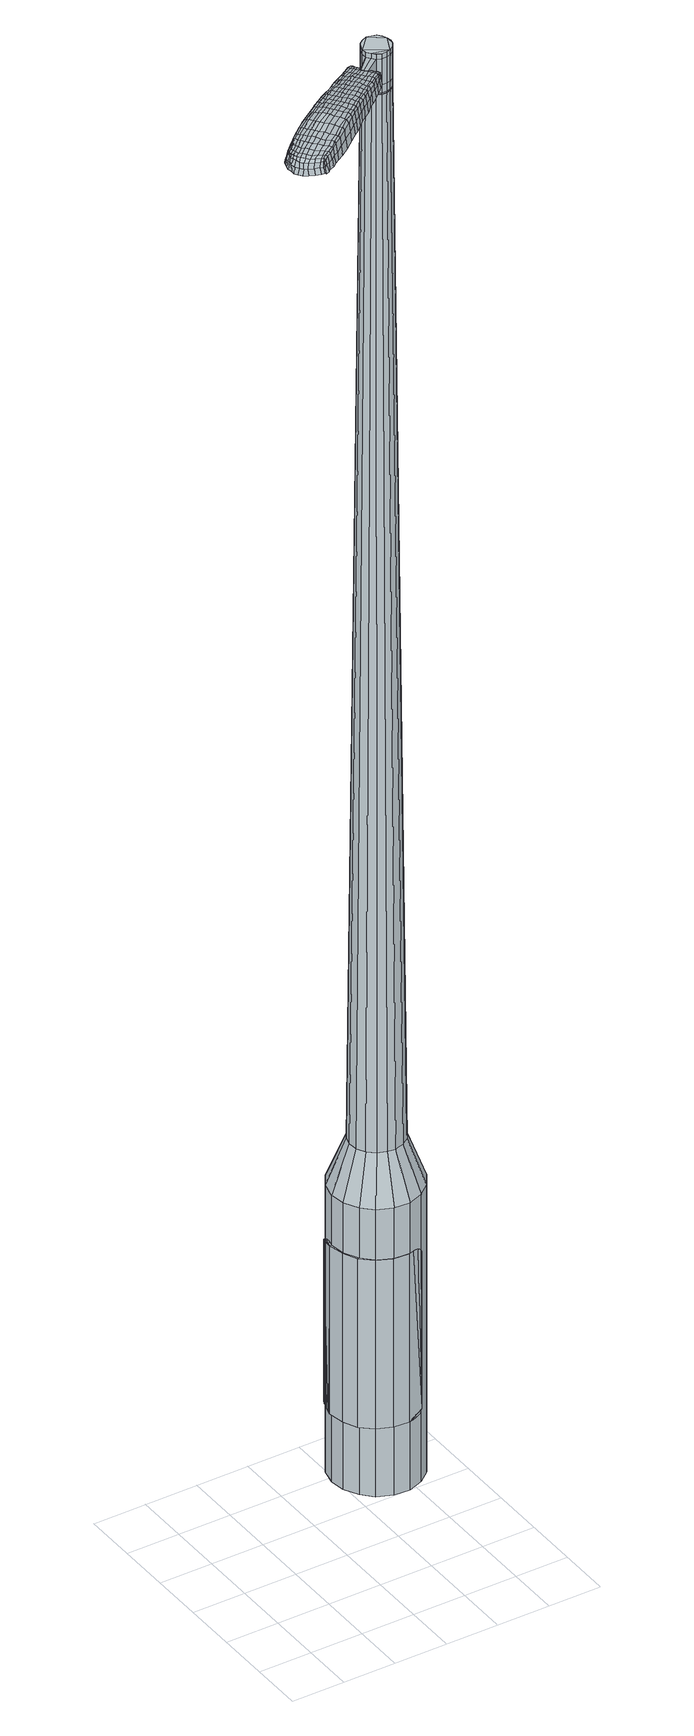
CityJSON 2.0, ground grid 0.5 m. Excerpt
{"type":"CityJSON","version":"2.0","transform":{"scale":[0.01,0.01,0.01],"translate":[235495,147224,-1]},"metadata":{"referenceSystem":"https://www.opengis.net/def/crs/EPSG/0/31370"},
"CityObjects":{
"object1":{"type":"GenericCityObject","attributes":{"cluster":375,"mean_distance_to_centroid":0.247,"new_centroid_x":235496.89,"new_centroid_y":147225.95,"mean_distance_to_camera":7.71,"H1":13,"H2":11.68,"Z_final":112.82,"cluster2":-1,"proj_x":235494.09,"proj_y":147222.26,"id_line":88593,"bearing_l":127.19,"distance":4.63,"orientation":"left","G_obj":217.19},"geometry":[{"type":"MultiSurface","lod":"2","boundaries":[[[0,1,2,3]],[[1,4,5,2]],[[4,6,7,5]],[[6,8,9,7]],[[8,10,11,9]],[[10,12,13,11]],[[12,14,15,13]],[[14,16,17,15]],[[16,18,19,17]],[[18,20,21,19]],[[20,22,23,21]],[[22,24,25,23]],[[24,26,27,25]],[[26,28,29,27]],[[28,30,31,29]],[[30,32,33,31]],[[32,34,35,33]],[[34,0,3,35]],[[36,37,38,39]],[[38,40,41,42]],[[41,43,42]],[[42,44,45,46]],[[45,47,46]],[[46,48,49,50]],[[49,51,50]],[[42,46,50,38]],[[50,52,39,38]],[[53,36,39]],[[2,5,7,35]],[[7,9,11,15]],[[11,13,15]],[[15,17,19,23]],[[19,21,23]],[[23,25,27,31]],[[27,29,31]],[[15,23,31,7]],[[31,33,35,7]],[[3,2,35]],[[1,0,54,55]],[[0,34,56,54]],[[34,32,57,56]],[[32,30,58,57]],[[30,28,59,58]],[[28,26,60,59]],[[26,24,61,60]],[[24,22,62,61]],[[22,20,63,62]],[[20,18,64,63]],[[18,16,65,64]],[[16,14,66,65]],[[14,12,67,66]],[[12,10,68,67]],[[10,8,69,68]],[[8,6,70,69]],[[6,4,71,70]],[[4,1,55,71]],[[55,54,72,73]],[[54,56,74,72]],[[56,57,75,74]],[[57,58,76,75]],[[58,59,77,76]],[[59,60,78,77]],[[60,61,79,78]],[[61,62,80,79]],[[62,63,81,80]],[[63,64,82,81]],[[64,65,83,82]],[[65,66,84,83]],[[66,67,85,84]],[[67,68,86,85]],[[68,69,87,86]],[[69,70,88,87]],[[70,71,89,88]],[[71,55,73,89]],[[90,91,92,93]],[[74,94,91,90]],[[95,96,94,74]],[[97,98,96,95]],[[99,100,98,97]],[[101,102,100,99]],[[103,104,102,101]],[[105,106,104,103]],[[81,107,106,105]],[[82,108,107,81]],[[109,110,108,82]],[[84,111,110,109]],[[112,113,111,84]],[[86,114,113,112]],[[115,116,114,86]],[[117,118,116,115]],[[89,119,118,117]],[[93,92,119,89]],[[120,121,122,123]],[[124,120,123,125]],[[126,124,125,127]],[[128,126,127,129]],[[130,128,129,131]],[[132,130,131,133]],[[134,132,133,135]],[[136,134,135,137]],[[138,136,137,139]],[[140,138,139,141]],[[142,140,141,143]],[[144,142,143,145]],[[146,144,145,147]],[[148,146,147,149]],[[150,148,149,151]],[[152,150,151,153]],[[73,72,90,93]],[[72,74,90]],[[75,95,74]],[[75,76,97,95]],[[76,77,99,97]],[[77,78,101,99]],[[78,79,103,101]],[[79,80,105,103]],[[80,81,105]],[[83,109,82]],[[83,84,109]],[[85,112,84]],[[85,86,112]],[[87,115,86]],[[87,88,117,115]],[[88,89,117]],[[73,93,89]],[[154,155,92,91]],[[155,119,92]],[[156,118,119]],[[156,157,116,118]],[[157,114,116]],[[158,113,114]],[[158,111,113]],[[159,110,111]],[[159,108,110]],[[160,106,107]],[[160,161,104,106]],[[161,162,102,104]],[[162,163,100,102]],[[163,164,98,100]],[[164,165,96,98]],[[165,94,96]],[[154,91,94]],[[39,52,152,166]],[[155,154,167,153]],[[53,39,166,121]],[[154,94,122,167]],[[36,53,121,120]],[[94,165,123,122]],[[37,36,120,124]],[[165,164,125,123]],[[38,37,124,126]],[[164,163,127,125]],[[40,38,126,128]],[[163,162,129,127]],[[41,40,128,130]],[[162,161,131,129]],[[43,41,130,132]],[[161,160,133,131]],[[42,43,132,134]],[[160,107,135,133]],[[44,42,134,136]],[[107,108,137,135]],[[45,44,136,138]],[[108,159,139,137]],[[47,45,138,140]],[[159,111,141,139]],[[46,47,140,142]],[[111,158,143,141]],[[48,46,142,144]],[[158,114,145,143]],[[49,48,144,146]],[[114,157,147,145]],[[51,49,146,148]],[[157,156,149,147]],[[50,51,148,150]],[[156,119,151,149]],[[52,50,150,152]],[[119,155,153,151]],[[152,153,168,169]],[[153,167,170,168]],[[167,122,171,170]],[[122,121,172,171]],[[121,166,173,172]],[[166,152,169,173]],[[174,175,176,177]],[[178,174,177,179]],[[174,178,180,181]],[[175,174,181,182]],[[183,184,185,186]],[[187,183,186,188]],[[183,187,189,190]],[[184,183,190,191]],[[192,193,194,195]],[[196,192,195,197]],[[192,196,198,199]],[[193,192,199,200]],[[201,202,203,204]],[[205,201,204,206]],[[201,205,207,208]],[[202,201,208,209]],[[210,211,212,213]],[[214,210,213,215]],[[210,214,216,217]],[[211,210,217,218]],[[219,220,221,222]],[[223,219,222,224]],[[219,223,225,226]],[[220,219,226,227]],[[228,229,230,231]],[[220,228,231,221]],[[228,220,227,232]],[[229,228,232,233]],[[234,235,236,237]],[[229,234,237,230]],[[234,229,233,238]],[[235,234,238,239]],[[240,178,179,241]],[[235,240,241,236]],[[240,235,239,242]],[[178,240,242,180]],[[243,244,245,246]],[[247,243,246,248]],[[243,247,249,250]],[[244,243,250,251]],[[252,253,254,255]],[[244,252,255,245]],[[252,244,251,256]],[[253,252,256,257]],[[258,259,260,261]],[[253,258,261,254]],[[258,253,257,262]],[[259,258,262,263]],[[264,265,266,267]],[[259,264,267,260]],[[264,259,263,268]],[[265,264,268,269]],[[270,175,182,271]],[[265,270,271,266]],[[270,265,269,272]],[[175,270,272,176]],[[273,274,275,276]],[[277,273,276,278]],[[273,277,279,280]],[[274,273,280,281]],[[282,283,284,285]],[[274,282,285,275]],[[282,274,281,286]],[[283,282,286,287]],[[288,289,290,291]],[[283,288,291,284]],[[288,283,287,292]],[[289,288,292,293]],[[294,187,188,295]],[[289,294,295,290]],[[294,289,293,296]],[[187,294,296,189]],[[297,298,299,300]],[[301,297,300,302]],[[297,301,303,304]],[[298,297,304,305]],[[306,307,308,309]],[[298,306,309,299]],[[306,298,305,310]],[[307,306,310,311]],[[312,313,314,315]],[[307,312,315,308]],[[312,307,311,316]],[[313,312,316,317]],[[318,319,320,321]],[[313,318,321,314]],[[318,313,317,322]],[[319,318,322,323]],[[324,184,191,325]],[[319,324,325,320]],[[324,319,323,326]],[[184,324,326,185]],[[327,213,212,328]],[[329,327,328,330]],[[327,329,331,332]],[[213,327,332,215]],[[333,329,330,334]],[[335,333,334,336]],[[333,335,337,338]],[[329,333,338,331]],[[339,335,336,340]],[[341,339,340,342]],[[339,341,343,344]],[[335,339,344,337]],[[345,341,342,346]],[[347,345,346,348]],[[345,347,349,350]],[[341,345,350,343]],[[351,347,348,352]],[[202,351,352,203]],[[351,202,209,353]],[[347,351,353,349]],[[354,355,200,199]],[[356,354,199,198]],[[354,356,357,358]],[[355,354,358,359]],[[360,361,359,358]],[[362,360,358,357]],[[360,362,363,364]],[[361,360,364,365]],[[366,367,365,364]],[[368,366,364,363]],[[366,368,369,370]],[[367,366,370,371]],[[372,373,371,370]],[[374,372,370,369]],[[372,374,207,205]],[[373,372,205,206]],[[375,376,377,378]],[[277,375,378,279]],[[375,277,278,379]],[[376,375,379,380]],[[381,196,197,382]],[[376,381,382,377]],[[381,376,380,383]],[[196,381,383,198]],[[384,385,386,387]],[[223,384,387,225]],[[384,223,224,388]],[[385,384,388,389]],[[390,391,392,393]],[[385,390,393,386]],[[390,385,389,394]],[[391,390,394,395]],[[396,193,200,397]],[[391,396,397,392]],[[396,391,395,398]],[[193,396,398,194]],[[399,400,401,402]],[[181,399,402,182]],[[399,181,180,403]],[[400,399,403,404]],[[405,406,407,408]],[[400,405,408,401]],[[405,400,404,409]],[[406,405,409,410]],[[411,204,203,412]],[[406,411,412,407]],[[411,406,410,413]],[[204,411,413,206]],[[414,415,416,417]],[[186,414,417,188]],[[414,186,185,418]],[[415,414,418,419]],[[420,208,207,421]],[[415,420,421,416]],[[420,415,419,422]],[[208,420,422,209]],[[423,424,425,426]],[[301,423,426,303]],[[423,301,302,427]],[[424,423,427,428]],[[429,214,215,430]],[[424,429,430,425]],[[429,424,428,431]],[[214,429,431,216]],[[432,433,434,435]],[[247,432,435,249]],[[432,247,248,436]],[[433,432,436,437]],[[438,439,440,441]],[[433,438,441,434]],[[438,433,437,442]],[[439,438,442,443]],[[444,211,218,445]],[[439,444,445,440]],[[444,439,443,446]],[[211,444,446,212]],[[447,448,437,436]],[[246,447,436,248]],[[447,246,245,449]],[[448,447,449,450]],[[451,452,443,442]],[[448,451,442,437]],[[451,448,450,453]],[[452,451,453,454]],[[455,328,212,446]],[[452,455,446,443]],[[455,452,454,456]],[[328,455,456,330]],[[457,458,459,460]],[[304,457,460,305]],[[457,304,303,426]],[[458,457,426,425]],[[461,332,331,462]],[[458,461,462,459]],[[461,458,425,430]],[[332,461,430,215]],[[463,464,450,449]],[[255,463,449,245]],[[463,255,254,465]],[[464,463,465,466]],[[467,468,454,453]],[[464,467,453,450]],[[467,464,466,469]],[[468,467,469,470]],[[471,334,330,456]],[[468,471,456,454]],[[471,468,470,472]],[[334,471,472,336]],[[473,474,475,476]],[[310,473,476,311]],[[473,310,305,460]],[[474,473,460,459]],[[477,338,337,478]],[[474,477,478,475]],[[477,474,459,462]],[[338,477,462,331]],[[479,480,466,465]],[[261,479,465,254]],[[479,261,260,481]],[[480,479,481,482]],[[483,484,470,469]],[[480,483,469,466]],[[483,480,482,485]],[[484,483,485,486]],[[487,340,336,472]],[[484,487,472,470]],[[487,484,486,488]],[[340,487,488,342]],[[489,490,491,492]],[[316,489,492,317]],[[489,316,311,476]],[[490,489,476,475]],[[493,344,343,494]],[[490,493,494,491]],[[493,490,475,478]],[[344,493,478,337]],[[495,496,482,481]],[[267,495,481,260]],[[495,267,266,497]],[[496,495,497,498]],[[499,500,486,485]],[[496,499,485,482]],[[499,496,498,501]],[[500,499,501,502]],[[503,346,342,488]],[[500,503,488,486]],[[503,500,502,504]],[[346,503,504,348]],[[505,506,507,508]],[[322,505,508,323]],[[505,322,317,492]],[[506,505,492,491]],[[509,350,349,510]],[[506,509,510,507]],[[509,506,491,494]],[[350,509,494,343]],[[511,512,498,497]],[[271,511,497,266]],[[511,271,182,402]],[[512,511,402,401]],[[513,514,502,501]],[[512,513,501,498]],[[513,512,401,408]],[[514,513,408,407]],[[515,352,348,504]],[[514,515,504,502]],[[515,514,407,412]],[[352,515,412,203]],[[516,517,419,418]],[[326,516,418,185]],[[516,326,323,508]],[[517,516,508,507]],[[518,353,209,422]],[[517,518,422,419]],[[518,517,507,510]],[[353,518,510,349]],[[519,520,380,379]],[[276,519,379,278]],[[519,276,275,521]],[[520,519,521,522]],[[523,356,198,383]],[[520,523,383,380]],[[523,520,522,524]],[[356,523,524,357]],[[525,526,527,528]],[[226,525,528,227]],[[525,226,225,387]],[[526,525,387,386]],[[529,530,531,532]],[[526,529,532,527]],[[529,526,386,393]],[[530,529,393,392]],[[533,355,359,534]],[[530,533,534,531]],[[533,530,392,397]],[[355,533,397,200]],[[535,536,522,521]],[[285,535,521,275]],[[535,285,284,537]],[[536,535,537,538]],[[539,362,357,524]],[[536,539,524,522]],[[539,536,538,540]],[[362,539,540,363]],[[541,542,543,544]],[[232,541,544,233]],[[541,232,227,528]],[[542,541,528,527]],[[545,546,547,548]],[[542,545,548,543]],[[545,542,527,532]],[[546,545,532,531]],[[549,361,365,550]],[[546,549,550,547]],[[549,546,531,534]],[[361,549,534,359]],[[551,552,538,537]],[[291,551,537,284]],[[551,291,290,553]],[[552,551,553,554]],[[555,368,363,540]],[[552,555,540,538]],[[555,552,554,556]],[[368,555,556,369]],[[557,558,559,560]],[[238,557,560,239]],[[557,238,233,544]],[[558,557,544,543]],[[561,562,563,564]],[[558,561,564,559]],[[561,558,543,548]],[[562,561,548,547]],[[565,367,371,566]],[[562,565,566,563]],[[565,562,547,550]],[[367,565,550,365]],[[567,568,554,553]],[[295,567,553,290]],[[567,295,188,417]],[[568,567,417,416]],[[569,374,369,556]],[[568,569,556,554]],[[569,568,416,421]],[[374,569,421,207]],[[570,571,404,403]],[[242,570,403,180]],[[570,242,239,560]],[[571,570,560,559]],[[572,573,410,409]],[[571,572,409,404]],[[572,571,559,564]],[[573,572,564,563]],[[574,373,206,413]],[[573,574,413,410]],[[574,573,563,566]],[[373,574,566,371]],[[575,576,577,578]],[[578,577,579,580]],[[581,579,577,582]],[[582,577,576,583]],[[584,585,586,587]],[[587,586,588,589]],[[590,588,586,591]],[[591,586,585,592]],[[593,594,595,596]],[[596,595,597,598]],[[599,597,595,600]],[[600,595,594,601]],[[602,603,604,605]],[[605,604,606,607]],[[608,606,604,609]],[[609,604,603,610]],[[611,612,613,614]],[[614,613,615,616]],[[617,615,613,618]],[[618,613,612,619]],[[620,621,622,623]],[[623,622,624,625]],[[626,624,622,627]],[[627,622,621,628]],[[629,630,631,632]],[[632,631,621,620]],[[628,621,631,633]],[[633,631,630,634]],[[635,636,637,638]],[[638,637,630,629]],[[634,630,637,639]],[[639,637,636,640]],[[580,579,641,642]],[[642,641,636,635]],[[640,636,641,643]],[[643,641,579,581]],[[644,645,646,647]],[[647,646,648,649]],[[650,648,646,651]],[[651,646,645,652]],[[653,654,655,656]],[[656,655,645,644]],[[652,645,655,657]],[[657,655,654,658]],[[659,660,661,662]],[[662,661,654,653]],[[658,654,661,663]],[[663,661,660,664]],[[665,666,667,668]],[[668,667,660,659]],[[664,660,667,669]],[[669,667,666,670]],[[583,576,671,672]],[[672,671,666,665]],[[670,666,671,673]],[[673,671,576,575]],[[674,675,676,677]],[[677,676,678,679]],[[680,678,676,681]],[[681,676,675,682]],[[683,684,685,686]],[[686,685,675,674]],[[682,675,685,687]],[[687,685,684,688]],[[689,690,691,692]],[[692,691,684,683]],[[688,684,691,693]],[[693,691,690,694]],[[589,588,695,696]],[[696,695,690,689]],[[694,690,695,697]],[[697,695,588,590]],[[698,699,700,701]],[[701,700,702,703]],[[704,702,700,705]],[[705,700,699,706]],[[707,708,709,710]],[[710,709,699,698]],[[706,699,709,711]],[[711,709,708,712]],[[713,714,715,716]],[[716,715,708,707]],[[712,708,715,717]],[[717,715,714,718]],[[719,720,721,722]],[[722,721,714,713]],[[718,714,721,723]],[[723,721,720,724]],[[592,585,725,726]],[[726,725,720,719]],[[724,720,725,727]],[[727,725,585,584]],[[611,614,728,729]],[[729,728,730,731]],[[732,730,728,733]],[[733,728,614,616]],[[731,730,734,735]],[[735,734,736,737]],[[738,736,734,739]],[[739,734,730,732]],[[737,736,740,741]],[[741,740,742,743]],[[744,742,740,745]],[[745,740,736,738]],[[743,742,746,747]],[[747,746,748,749]],[[750,748,746,751]],[[751,746,742,744]],[[749,748,752,753]],[[753,752,603,602]],[[610,603,752,754]],[[754,752,748,750]],[[601,755,756,600]],[[600,756,757,599]],[[758,757,756,759]],[[759,756,755,760]],[[760,761,762,759]],[[759,762,763,758]],[[764,763,762,765]],[[765,762,761,766]],[[766,767,768,765]],[[765,768,769,764]],[[770,769,768,771]],[[771,768,767,772]],[[772,773,774,771]],[[771,774,775,770]],[[608,775,774,606]],[[606,774,773,607]],[[776,777,778,779]],[[779,778,678,680]],[[679,678,778,780]],[[780,778,777,781]],[[598,597,782,783]],[[783,782,777,776]],[[781,777,782,784]],[[784,782,597,599]],[[785,786,787,788]],[[788,787,624,626]],[[625,624,787,789]],[[789,787,786,790]],[[791,792,793,794]],[[794,793,786,785]],[[790,786,793,795]],[[795,793,792,796]],[[601,594,797,798]],[[798,797,792,791]],[[796,792,797,799]],[[799,797,594,593]],[[800,801,802,803]],[[803,802,582,583]],[[581,582,802,804]],[[804,802,801,805]],[[806,807,808,809]],[[809,808,801,800]],[[805,801,808,810]],[[810,808,807,811]],[[602,605,812,813]],[[813,812,807,806]],[[811,807,812,814]],[[814,812,605,607]],[[815,816,817,818]],[[818,817,587,589]],[[584,587,817,819]],[[819,817,816,820]],[[608,609,821,822]],[[822,821,816,815]],[[820,816,821,823]],[[823,821,609,610]],[[824,825,702,826]],[[826,702,704]],[[703,702,827]],[[827,702,825,828]],[[616,615,829,830]],[[830,829,825,824]],[[828,825,829,831]],[[831,829,615,617]],[[832,833,834,835]],[[835,834,648,650]],[[649,648,834,836]],[[836,834,833,837]],[[838,839,840,841]],[[841,840,833,832]],[[837,833,840,842]],[[842,840,839,843]],[[619,612,844,845]],[[845,844,839,838]],[[843,839,844,846]],[[846,844,612,611]],[[837,847,848,836]],[[836,848,647,649]],[[644,647,848,849]],[[849,848,847,850]],[[843,851,852,842]],[[842,852,847,837]],[[850,847,852,853]],[[853,852,851,854]],[[611,729,855,846]],[[846,855,851,843]],[[854,851,855,856]],[[856,855,729,731]],[[857,858,859,860]],[[860,859,705,706]],[[704,705,859,826]],[[826,859,858,824]],[[732,733,861,862]],[[862,861,858,857]],[[824,858,861,830]],[[830,861,733,616]],[[850,863,864,849]],[[849,864,656,644]],[[653,656,864,865]],[[865,864,863,866]],[[854,867,868,853]],[[853,868,863,850]],[[866,863,868,869]],[[869,868,867,870]],[[731,735,871,856]],[[856,871,867,854]],[[870,867,871,872]],[[872,871,735,737]],[[873,874,875,876]],[[876,875,711,712]],[[706,711,875,860]],[[860,875,874,857]],[[738,739,877,878]],[[878,877,874,873]],[[857,874,877,862]],[[862,877,739,732]],[[866,879,880,865]],[[865,880,662,653]],[[659,662,880,881]],[[881,880,879,882]],[[870,883,884,869]],[[869,884,879,866]],[[882,879,884,885]],[[885,884,883,886]],[[737,741,887,872]],[[872,887,883,870]],[[886,883,887,888]],[[888,887,741,743]],[[889,890,891,892]],[[892,891,717,718]],[[712,717,891,876]],[[876,891,890,873]],[[744,745,893,894]],[[894,893,890,889]],[[873,890,893,878]],[[878,893,745,738]],[[882,895,896,881]],[[881,896,668,659]],[[665,668,896,897]],[[897,896,895,898]],[[886,899,900,885]],[[885,900,895,882]],[[898,895,900,901]],[[901,900,899,902]],[[743,747,903,888]],[[888,903,899,886]],[[902,899,903,904]],[[904,903,747,749]],[[905,906,907,908]],[[908,907,723,724]],[[718,723,907,892]],[[892,907,906,889]],[[750,751,909,910]],[[910,909,906,905]],[[889,906,909,894]],[[894,909,751,744]],[[898,911,912,897]],[[897,912,672,665]],[[583,672,912,803]],[[803,912,911,800]],[[902,913,914,901]],[[901,914,911,898]],[[800,911,914,809]],[[809,914,913,806]],[[749,753,915,904]],[[904,915,913,902]],[[806,913,915,813]],[[813,915,753,602]],[[820,916,917,819]],[[819,917,727,584]],[[724,727,917,908]],[[908,917,916,905]],[[610,754,918,823]],[[823,918,916,820]],[[905,916,918,910]],[[910,918,754,750]],[[781,919,920,780]],[[780,920,677,679]],[[674,677,920,921]],[[921,920,919,922]],[[599,757,923,784]],[[784,923,919,781]],[[922,919,923,924]],[[924,923,757,758]],[[925,926,927,928]],[[928,927,627,628]],[[626,627,927,788]],[[788,927,926,785]],[[929,930,931,932]],[[932,931,926,925]],[[785,926,931,794]],[[794,931,930,791]],[[760,755,933,934]],[[934,933,930,929]],[[791,930,933,798]],[[798,933,755,601]],[[922,935,936,921]],[[921,936,686,674]],[[683,686,936,937]],[[937,936,935,938]],[[758,763,939,924]],[[924,939,935,922]],[[938,935,939,940]],[[940,939,763,764]],[[941,942,943,944]],[[944,943,633,634]],[[628,633,943,928]],[[928,943,942,925]],[[945,946,947,948]],[[948,947,942,941]],[[925,942,947,932]],[[932,947,946,929]],[[766,761,949,950]],[[950,949,946,945]],[[929,946,949,934]],[[934,949,761,760]],[[938,951,952,937]],[[937,952,692,683]],[[689,692,952,953]],[[953,952,951,954]],[[764,769,955,940]],[[940,955,951,938]],[[954,951,955,956]],[[956,955,769,770]],[[957,958,959,960]],[[960,959,639,640]],[[634,639,959,944]],[[944,959,958,941]],[[961,962,963,964]],[[964,963,958,957]],[[941,958,963,948]],[[948,963,962,945]],[[772,767,965,966]],[[966,965,962,961]],[[945,962,965,950]],[[950,965,767,766]],[[954,967,968,953]],[[953,968,696,689]],[[589,696,968,818]],[[818,968,967,815]],[[770,775,969,956]],[[956,969,967,954]],[[815,967,969,822]],[[822,969,775,608]],[[805,970,971,804]],[[804,971,643,581]],[[640,643,971,960]],[[960,971,970,957]],[[811,972,973,810]],[[810,973,970,805]],[[957,970,973,964]],[[964,973,972,961]],[[607,773,974,814]],[[814,974,972,811]],[[961,972,974,966]],[[966,974,773,772]],[[575,578,177,176]],[[578,580,179,177]],[[590,591,190,189]],[[591,592,191,190]],[[593,596,195,194]],[[596,598,197,195]],[[617,618,217,216]],[[618,619,218,217]],[[620,623,222,221]],[[623,625,224,222]],[[629,632,231,230]],[[632,620,221,231]],[[635,638,237,236]],[[638,629,230,237]],[[580,642,241,179]],[[642,635,236,241]],[[650,651,250,249]],[[651,652,251,250]],[[652,657,256,251]],[[657,658,257,256]],[[658,663,262,257]],[[663,664,263,262]],[[664,669,268,263]],[[669,670,269,268]],[[670,673,272,269]],[[673,575,176,272]],[[680,681,280,279]],[[681,682,281,280]],[[682,687,286,281]],[[687,688,287,286]],[[688,693,292,287]],[[693,694,293,292]],[[694,697,296,293]],[[697,590,189,296]],[[698,701,300,299]],[[701,703,302,300]],[[707,710,309,308]],[[710,698,299,309]],[[713,716,315,314]],[[716,707,308,315]],[[719,722,321,320]],[[722,713,314,321]],[[592,726,325,191]],[[726,719,320,325]],[[776,779,378,377]],[[779,680,279,378]],[[598,783,382,197]],[[783,776,377,382]],[[625,789,388,224]],[[789,790,389,388]],[[790,795,394,389]],[[795,796,395,394]],[[796,799,398,395]],[[799,593,194,398]],[[703,827,427,302]],[[827,828,428,427]],[[828,831,431,428]],[[831,617,216,431]],[[832,835,435,434]],[[835,650,249,435]],[[838,841,441,440]],[[841,832,434,441]],[[619,845,445,218]],[[845,838,440,445]],[[975,976,977,978]],[[979,980,978,977]],[[981,982,983,984]],[[985,986,987,988]],[[976,989,990,977]],[[991,979,977,990]],[[992,981,984,993]],[[994,995,986,985]],[[989,996,997,990]],[[997,998,991,990]],[[999,992,993,1000]],[[1001,995,994,1002]],[[996,1003,1004,997]],[[1004,1005,998,997]],[[1006,999,1000,1007]],[[1008,1001,1002,1009]],[[1010,1011,1012,1013]],[[1014,1015,1011,1010]],[[1014,1016,1017,1015]],[[1016,1018,1019,1017]],[[1020,1021,1022,1023]],[[1024,1025,1021,1020]],[[1026,1027,1025,1024]],[[1028,1029,1027,1026]],[[1023,1012,1011,1020]],[[1020,1011,1015,1024]],[[1015,1017,1026,1024]],[[1017,1019,1028,1026]],[[984,983,980,979]],[[993,984,979,991]],[[998,1000,993,991]],[[1005,1007,1000,998]],[[985,988,982,981]],[[994,985,981,992]],[[1002,994,992,999]],[[1009,1002,999,1006]],[[986,1010,1013,987]],[[995,1014,1010,986]],[[1016,1014,995,1001]],[[1018,1016,1001,1008]],[[1030,1031,1032,1033]],[[1032,1034,1035,1036]],[[1032,1036,1037,1038]],[[1032,1038,1033]],[[1039,1030,1033,1040]],[[1041,1040,1033,1042]],[[1043,1042,1033]],[[1044,1032,1031,1045]],[[1046,1044,1045,1047]],[[1048,1046,1047,1049]],[[1050,1048,1049,1051]],[[1052,1050,1051,1053]],[[1053,1054,1055,1056]],[[1053,1056,1057,1058]],[[1053,1058,1059,1060]],[[1059,1061,1062,1063]],[[1059,1063,1064,1065]],[[1059,1065,1060]],[[1053,1060,1052]],[[1066,1067,1031,1030]],[[1068,1069,1034,1032]],[[1070,1071,1043,1033]],[[1067,1072,1045,1031]],[[1073,1068,1032,1044]],[[1072,1074,1047,1045]],[[1075,1073,1044,1046]],[[1074,1076,1049,1047]],[[1077,1075,1046,1048]],[[1076,1078,1051,1049]],[[1079,1077,1048,1050]],[[1078,1080,1053,1051]],[[1081,1079,1050,1052]],[[1080,1082,1054,1053]],[[1083,1084,1061,1059]],[[1085,1081,1052,1060]],[[1055,1054,1082,1086]],[[1056,1055,1086,1087]],[[1057,1056,1087,1088]],[[1058,1057,1088,1089]],[[1059,1058,1089,1083]],[[1090,1066,1030,1039]],[[1091,1090,1039,1040]],[[1092,1091,1040,1041]],[[1093,1092,1041,1042]],[[1071,1093,1042,1043]],[[1035,1034,1069,1094]],[[1062,1061,1084,1095]],[[1036,1035,1094,1096]],[[1037,1036,1096,1097]],[[1038,1037,1097,1098]],[[1033,1038,1098,1070]],[[1063,1062,1095,1099]],[[1064,1063,1099,1100]],[[1065,1064,1100,1101]],[[1060,1065,1101,1085]]]}]}
},
"vertices":[
[155,167,384],[148,180,384],[148,180,96],[155,167,96],[146,194,384],[146,194,96],[149,209,384],[149,209,96],[157,221,384],[157,221,96],[169,230,384],[169,230,96],[183,234,384],[183,234,96],[198,234,384],[198,234,96],[211,228,384],[211,228,96],[222,218,384],[222,218,96],[229,205,384],[229,205,96],[231,190,384],[231,190,96],[227,176,384],[227,176,96],[219,164,384],[219,164,96],[208,155,384],[208,155,96],[194,150,384],[194,150,96],[179,151,384],[179,151,96],[165,157,384],[165,157,96],[185,179,1524],[190,179,1524],[194,180,1524],[178,184,1524],[198,183,1524],[201,187,1524],[201,196,1524],[202,192,1524],[199,200,1524],[196,204,1524],[187,206,1524],[191,205,1524],[182,204,1524],[178,201,1524],[175,193,1524],[176,198,1524],[175,188,1524],[181,181,1524],[168,177,429],[164,185,429],[175,171,429],[183,168,429],[191,167,429],[200,170,429],[207,175,429],[212,183,429],[213,191,429],[212,200,429],[208,208,429],[202,213,429],[194,217,429],[185,217,429],[177,215,429],[170,209,429],[165,202,429],[163,194,429],[178,184,1483],[175,188,1483],[181,181,1483],[185,179,1483],[190,179,1483],[194,180,1483],[198,183,1483],[201,187,1483],[202,192,1483],[201,196,1483],[199,200,1483],[196,204,1483],[191,205,1483],[187,206,1483],[182,204,1483],[178,201,1483],[176,198,1483],[175,193,1483],[178,185,1483],[178,185,1485],[176,188,1485],[176,188,1483],[181,181,1485],[185,180,1483],[185,180,1485],[190,180,1483],[190,180,1485],[194,181,1483],[194,181,1485],[198,184,1483],[198,184,1485],[200,187,1483],[200,187,1485],[201,192,1483],[201,192,1485],[201,196,1485],[199,200,1485],[195,203,1483],[195,203,1485],[191,205,1485],[187,205,1483],[187,205,1485],[182,204,1485],[179,201,1483],[179,201,1485],[176,197,1483],[176,197,1485],[175,193,1485],[185,179,1519],[181,181,1519],[181,181,1493],[185,179,1493],[190,179,1519],[190,179,1493],[194,180,1519],[194,180,1493],[198,183,1519],[198,183,1493],[201,187,1519],[201,187,1493],[202,192,1519],[202,192,1493],[201,196,1519],[201,196,1493],[199,200,1519],[199,200,1493],[196,204,1519],[196,204,1493],[191,205,1519],[191,205,1493],[187,206,1519],[187,206,1493],[182,204,1519],[182,204,1493],[178,201,1519],[178,201,1493],[176,198,1519],[176,198,1493],[175,193,1519],[175,193,1493],[175,188,1519],[175,188,1493],[178,184,1485],[175,188,1485],[176,198,1485],[178,201,1485],[187,206,1485],[196,204,1485],[202,192,1485],[201,187,1485],[198,183,1485],[194,180,1485],[190,179,1485],[185,179,1485],[178,184,1519],[178,184,1493],[161,175,1513],[161,175,1518],[163,173,1513],[165,170,1513],[165,170,1518],[163,173,1518],[92,144,1519],[98,148,1518],[96,148,1509],[90,144,1510],[85,139,1519],[83,139,1510],[87,138,1526],[94,143,1525],[99,147,1525],[115,113,1519],[120,117,1518],[120,119,1525],[115,115,1525],[108,107,1519],[108,109,1526],[108,105,1510],[115,111,1510],[120,115,1509],[46,82,1519],[44,85,1519],[43,85,1513],[45,82,1513],[49,80,1519],[49,79,1513],[50,81,1524],[47,83,1524],[45,86,1524],[105,127,1530],[111,132,1529],[109,134,1529],[103,130,1530],[98,122,1531],[96,124,1531],[100,119,1530],[107,124,1530],[113,129,1529],[169,176,1512],[167,178,1512],[167,178,1517],[168,176,1517],[171,174,1512],[170,173,1517],[170,173,1506],[168,176,1506],[167,178,1506],[46,107,1519],[48,109,1519],[46,110,1512],[44,107,1512],[44,105,1518],[43,105,1512],[45,105,1522],[46,106,1523],[49,108,1524],[51,112,1519],[56,116,1519],[54,117,1512],[50,113,1512],[53,112,1524],[57,115,1525],[60,120,1519],[66,125,1519],[64,125,1511],[58,120,1511],[62,119,1526],[68,124,1526],[75,132,1519],[74,132,1510],[77,131,1526],[153,185,1513],[147,181,1513],[148,180,1518],[154,184,1517],[158,188,1512],[158,187,1516],[157,188,1506],[152,185,1507],[145,181,1507],[141,177,1514],[134,172,1515],[136,172,1520],[142,176,1519],[139,177,1507],[133,173,1507],[128,168,1515],[122,164,1516],[124,163,1522],[130,168,1521],[126,169,1508],[120,165,1508],[116,160,1517],[110,156,1517],[111,155,1524],[117,159,1523],[114,160,1508],[108,156,1509],[104,152,1518],[105,151,1524],[102,152,1509],[66,78,1519],[69,79,1519],[69,81,1524],[66,79,1523],[64,77,1518],[64,78,1522],[64,75,1512],[67,76,1512],[69,78,1512],[74,82,1519],[78,85,1519],[78,87,1525],[73,83,1524],[74,80,1512],[78,83,1512],[83,88,1519],[90,93,1519],[90,95,1526],[83,90,1526],[83,87,1511],[90,91,1511],[99,100,1519],[99,102,1526],[99,98,1510],[171,161,1513],[166,156,1513],[166,154,1507],[171,159,1507],[175,165,1512],[175,163,1506],[174,165,1516],[171,162,1517],[165,157,1518],[160,151,1514],[154,146,1515],[154,144,1507],[160,149,1507],[160,152,1519],[154,147,1520],[149,141,1515],[143,136,1516],[143,134,1508],[148,139,1508],[148,143,1521],[143,138,1522],[137,131,1517],[132,127,1517],[131,125,1509],[137,130,1508],[137,133,1523],[131,128,1524],[126,122,1518],[126,120,1509],[126,124,1524],[164,172,1519],[162,174,1519],[158,168,1520],[156,170,1520],[160,165,1520],[166,170,1519],[152,163,1522],[150,165,1522],[146,159,1523],[144,161,1523],[148,156,1523],[154,161,1521],[140,154,1524],[138,156,1524],[134,150,1525],[132,152,1525],[136,147,1525],[142,152,1524],[128,145,1526],[127,148,1526],[122,141,1527],[121,143,1527],[125,138,1527],[130,143,1526],[117,136,1528],[115,139,1528],[119,133,1528],[50,85,1527],[47,88,1527],[53,83,1526],[56,85,1527],[53,88,1528],[51,91,1528],[58,92,1529],[56,95,1529],[61,89,1528],[67,93,1530],[64,96,1530],[62,99,1530],[70,101,1531],[68,104,1531],[73,98,1530],[80,103,1531],[77,106,1531],[75,109,1531],[87,114,1531],[85,117,1531],[90,111,1531],[62,76,1518],[59,77,1519],[59,75,1513],[62,75,1513],[63,78,1523],[60,78,1523],[54,78,1519],[54,77,1513],[55,79,1524],[43,103,1518],[42,100,1518],[44,100,1523],[44,103,1523],[42,103,1513],[41,100,1513],[42,97,1519],[41,93,1519],[43,93,1524],[43,97,1523],[40,96,1513],[41,92,1513],[42,89,1519],[44,90,1524],[41,88,1513],[95,142,1528],[96,140,1528],[102,144,1528],[101,146,1527],[88,137,1528],[89,135,1529],[97,138,1529],[99,135,1530],[105,140,1529],[103,142,1528],[90,133,1529],[92,130,1530],[101,133,1530],[107,137,1529],[94,127,1531],[114,116,1528],[113,118,1529],[106,112,1529],[107,111,1528],[120,121,1527],[118,122,1528],[110,121,1529],[103,115,1530],[116,125,1528],[176,167,1512],[175,168,1512],[174,168,1517],[175,166,1517],[176,165,1506],[175,167,1506],[173,171,1512],[172,170,1517],[173,170,1506],[160,188,1512],[161,187,1512],[160,187,1506],[159,188,1506],[160,187,1517],[161,186,1517],[163,185,1512],[164,183,1512],[163,182,1506],[162,185,1506],[162,184,1517],[163,182,1517],[166,181,1512],[165,180,1506],[165,180,1517],[155,184,1519],[156,182,1519],[149,179,1520],[150,178,1520],[158,180,1519],[159,178,1519],[152,176,1520],[153,174,1520],[161,176,1519],[155,172,1520],[171,163,1519],[170,165,1519],[164,160,1520],[165,158,1520],[168,167,1519],[162,163,1520],[143,175,1521],[144,174,1521],[137,171,1522],[138,169,1522],[145,172,1521],[147,170,1521],[139,168,1522],[141,165,1523],[149,168,1522],[143,163,1523],[159,153,1521],[158,155,1521],[152,150,1522],[153,149,1522],[156,158,1521],[150,153,1522],[131,167,1523],[132,165,1523],[125,162,1524],[126,161,1524],[133,163,1523],[135,161,1524],[127,159,1525],[129,157,1525],[137,159,1524],[131,154,1525],[148,144,1523],[146,146,1523],[141,141,1524],[142,139,1524],[144,149,1524],[139,144,1525],[119,158,1525],[120,157,1525],[113,154,1526],[114,153,1526],[121,155,1526],[123,152,1526],[115,151,1527],[117,148,1527],[125,150,1526],[119,146,1527],[136,135,1525],[135,136,1525],[129,132,1526],[131,130,1526],[133,139,1526],[127,135,1527],[107,150,1527],[108,149,1527],[109,146,1527],[111,144,1528],[113,141,1528],[125,125,1527],[124,127,1527],[121,130,1528],[64,79,1525],[62,79,1525],[67,81,1526],[65,82,1526],[57,81,1526],[61,83,1527],[46,104,1525],[45,102,1525],[48,104,1526],[49,107,1525],[45,99,1525],[45,95,1526],[48,98,1527],[48,101,1526],[46,92,1526],[49,94,1527],[72,84,1526],[69,85,1527],[77,87,1527],[75,88,1528],[65,86,1528],[71,90,1529],[53,110,1526],[52,108,1527],[57,112,1528],[57,114,1527],[53,105,1527],[53,101,1528],[59,106,1529],[58,109,1528],[54,98,1528],[60,102,1530],[82,91,1528],[80,92,1529],[89,96,1528],[87,97,1529],[76,95,1529],[83,100,1530],[62,118,1528],[62,116,1528],[69,121,1529],[68,123,1528],[63,113,1529],[64,110,1530],[71,115,1530],[70,118,1530],[66,107,1530],[73,112,1531],[98,103,1529],[96,105,1529],[93,108,1530],[78,130,1528],[79,128,1529],[80,126,1530],[82,123,1530],[83,120,1531],[97,146,1509],[99,146,1518],[93,142,1518],[91,142,1509],[86,137,1519],[84,137,1510],[88,136,1525],[95,141,1525],[100,145,1525],[119,121,1525],[119,119,1518],[114,114,1518],[114,116,1525],[107,109,1519],[107,111,1525],[107,107,1510],[114,112,1509],[119,117,1509],[45,86,1513],[46,87,1519],[48,84,1519],[47,83,1513],[50,82,1519],[50,81,1513],[52,83,1524],[49,85,1524],[47,87,1524],[108,134,1528],[110,132,1528],[105,127,1529],[103,130,1529],[97,122,1529],[95,124,1529],[100,119,1529],[107,124,1529],[112,129,1528],[165,176,1516],[166,177,1512],[167,175,1512],[167,174,1516],[169,172,1512],[168,172,1516],[169,172,1506],[167,174,1506],[165,177,1506],[48,108,1512],[49,108,1519],[47,106,1518],[46,106,1512],[46,104,1518],[44,104,1512],[47,104,1522],[48,105,1523],[50,107,1523],[55,115,1512],[57,115,1519],[53,111,1519],[51,111,1512],[54,110,1524],[58,114,1525],[66,124,1511],[68,123,1519],[61,118,1519],[60,119,1511],[63,118,1525],[69,123,1526],[77,130,1519],[75,131,1510],[78,130,1526],[149,179,1518],[148,179,1513],[154,183,1513],[155,183,1517],[158,186,1512],[158,185,1515],[157,186,1506],[153,183,1506],[146,179,1507],[137,170,1520],[135,171,1514],[142,175,1514],[143,174,1519],[140,175,1507],[134,171,1507],[124,162,1522],[123,162,1516],[129,167,1515],[131,166,1521],[127,167,1508],[121,163,1508],[112,154,1523],[111,154,1517],[117,158,1516],[118,158,1522],[115,159,1508],[109,155,1508],[105,150,1517],[106,149,1524],[103,151,1509],[68,82,1523],[68,81,1519],[66,80,1518],[65,81,1523],[64,79,1518],[64,80,1522],[64,77,1512],[66,78,1512],[68,80,1512],[77,88,1525],[77,87,1519],[73,84,1519],[72,85,1524],[73,82,1512],[77,85,1512],[88,96,1526],[89,95,1519],[82,90,1519],[82,92,1525],[82,88,1511],[88,93,1511],[98,102,1519],[98,103,1526],[98,100,1510],[164,156,1507],[164,157,1513],[170,162,1513],[170,161,1506],[174,166,1512],[174,164,1506],[173,166,1515],[170,163,1517],[164,158,1518],[153,146,1507],[153,147,1514],[159,152,1514],[158,151,1507],[158,154,1519],[153,149,1520],[141,136,1508],[141,138,1516],[147,143,1515],[147,141,1508],[147,144,1521],[141,139,1522],[130,126,1508],[130,128,1517],[136,133,1516],[136,131,1508],[136,135,1522],[130,130,1523],[125,123,1517],[125,121,1509],[125,125,1524],[163,172,1518],[161,174,1518],[157,167,1519],[156,170,1519],[159,165,1519],[165,169,1518],[151,163,1520],[150,165,1520],[146,158,1521],[144,161,1521],[147,156,1521],[153,161,1520],[140,154,1523],[138,156,1523],[134,149,1524],[132,152,1524],[136,147,1524],[141,151,1523],[128,145,1525],[126,147,1525],[122,140,1526],[120,143,1526],[124,138,1526],[130,142,1525],[116,136,1527],[114,138,1527],[118,133,1527],[49,89,1526],[51,86,1526],[53,84,1525],[57,86,1526],[54,89,1526],[52,91,1526],[57,95,1528],[59,92,1528],[62,90,1527],[67,94,1528],[64,97,1529],[62,99,1529],[68,104,1530],[70,101,1530],[73,98,1529],[80,103,1530],[77,106,1530],[75,109,1530],[85,117,1530],[87,114,1530],[90,111,1530],[59,78,1513],[59,79,1518],[62,78,1518],[62,77,1512],[63,80,1523],[60,80,1523],[55,80,1519],[55,79,1513],[56,81,1523],[46,100,1523],[44,100,1518],[45,102,1518],[46,102,1523],[44,103,1512],[43,100,1512],[45,94,1523],[44,93,1519],[44,97,1519],[45,97,1523],[43,97,1513],[43,93,1513],[44,90,1519],[45,90,1524],[44,89,1513],[102,144,1527],[96,140,1527],[95,141,1527],[101,145,1526],[88,136,1527],[89,135,1528],[105,139,1528],[99,135,1528],[97,137,1528],[103,142,1527],[90,132,1528],[92,130,1529],[101,132,1529],[107,136,1528],[94,127,1529],[105,113,1528],[112,118,1527],[113,117,1527],[106,112,1527],[119,121,1526],[118,123,1527],[109,121,1528],[103,116,1528],[115,126,1527],[172,167,1516],[173,167,1512],[173,166,1516],[174,165,1506],[173,166,1506],[171,170,1512],[170,169,1516],[171,169,1506],[158,185,1506],[159,185,1512],[159,186,1512],[158,186,1506],[159,185,1516],[159,184,1516],[162,181,1506],[162,181,1512],[161,183,1512],[160,183,1506],[160,183,1516],[162,180,1516],[164,179,1512],[163,179,1506],[163,178,1516],[156,182,1518],[155,182,1518],[149,178,1519],[150,178,1519],[158,178,1518],[157,180,1518],[151,176,1519],[153,174,1519],[160,176,1518],[154,172,1519],[163,160,1519],[169,164,1518],[169,163,1518],[164,159,1519],[167,167,1518],[161,162,1519],[144,173,1520],[143,174,1520],[137,170,1521],[138,169,1521],[147,169,1520],[145,171,1520],[139,167,1521],[141,165,1521],[148,167,1520],[142,163,1521],[152,150,1521],[157,155,1520],[158,154,1520],[152,149,1521],[155,158,1520],[150,153,1521],[132,165,1522],[131,165,1522],[125,161,1523],[125,160,1523],[135,161,1522],[133,163,1522],[127,158,1523],[129,156,1524],[136,158,1523],[130,154,1524],[140,141,1523],[146,146,1522],[147,145,1522],[141,140,1523],[144,148,1522],[138,144,1523],[119,156,1524],[119,157,1524],[113,153,1525],[113,152,1525],[123,152,1525],[121,154,1524],[115,150,1525],[117,148,1526],[124,150,1525],[118,145,1526],[129,132,1525],[134,136,1524],[135,135,1524],[130,131,1525],[132,139,1524],[126,135,1525],[108,148,1526],[107,149,1526],[111,143,1527],[109,146,1526],[113,141,1527],[123,127,1526],[124,126,1526],[121,130,1526],[62,81,1524],[64,81,1524],[67,83,1525],[65,83,1525],[58,82,1525],[61,84,1525],[49,104,1525],[47,102,1524],[48,104,1524],[50,106,1525],[49,98,1526],[47,95,1525],[47,98,1524],[49,101,1525],[47,92,1525],[50,94,1526],[69,86,1526],[71,85,1526],[76,89,1526],[74,89,1527],[65,87,1526],[71,91,1527],[58,111,1527],[54,108,1526],[54,109,1526],[58,113,1526],[59,106,1528],[54,101,1527],[54,105,1526],[59,109,1527],[55,98,1527],[61,102,1528],[80,93,1527],[81,92,1527],[88,97,1527],[86,98,1528],[76,95,1528],[83,100,1529],[70,120,1528],[63,115,1527],[63,117,1527],[69,122,1527],[72,115,1529],[65,110,1529],[64,113,1528],[71,118,1528],[66,107,1529],[73,112,1530],[96,105,1528],[97,104,1528],[93,108,1529],[79,127,1528],[79,129,1528],[82,122,1529],[80,125,1529],[83,119,1530],[158,186,1508],[162,181,1508],[135,162,1509],[130,168,1509],[117,150,1510],[112,157,1510],[85,126,1512],[80,134,1512],[94,145,1511],[100,137,1511],[71,115,1513],[61,107,1514],[55,114,1514],[65,123,1513],[166,176,1508],[140,156,1509],[123,143,1510],[91,119,1512],[105,130,1511],[77,108,1513],[66,100,1514],[170,170,1508],[145,150,1509],[128,136,1510],[97,112,1512],[111,122,1511],[71,93,1514],[82,101,1513],[174,165,1508],[149,143,1509],[133,129,1510],[102,104,1512],[117,115,1511],[77,86,1514],[88,93,1513],[50,98,1514],[47,95,1514],[43,100,1514],[45,105,1514],[55,92,1514],[52,89,1514],[60,85,1514],[56,83,1514],[65,78,1514],[60,78,1514],[45,90,1515],[45,85,1515],[44,86,1515],[43,93,1515],[48,86,1515],[45,84,1515],[50,83,1515],[46,83,1515],[53,79,1515],[47,82,1515],[197,150,334],[193,149,334],[193,149,165],[207,153,171],[197,150,165],[200,151,165],[203,152,166],[205,152,167],[206,153,169],[200,151,334],[203,152,333],[205,152,332],[206,153,331],[207,153,328],[178,150,165],[178,150,334],[164,156,165],[164,156,334],[153,166,165],[153,166,334],[147,179,165],[147,179,334],[144,194,165],[144,194,334],[145,198,334],[146,202,334],[147,205,333],[147,207,332],[147,208,331],[147,208,328],[145,198,165],[147,208,171],[147,208,169],[147,207,167],[147,205,166],[146,202,165],[196,153,334],[192,152,334],[192,152,165],[196,153,165],[206,156,171],[206,156,328],[179,153,334],[179,153,165],[166,158,334],[166,158,165],[156,168,334],[156,168,165],[149,180,334],[149,180,165],[147,194,334],[147,194,165],[148,198,334],[150,208,328],[150,208,171],[148,198,165],[149,201,334],[149,204,333],[150,206,332],[150,207,331],[199,154,334],[202,155,333],[204,155,332],[205,155,331],[199,154,165],[150,207,169],[202,155,166],[204,155,167],[205,155,169],[150,206,167],[149,204,166],[149,201,165]
]}
